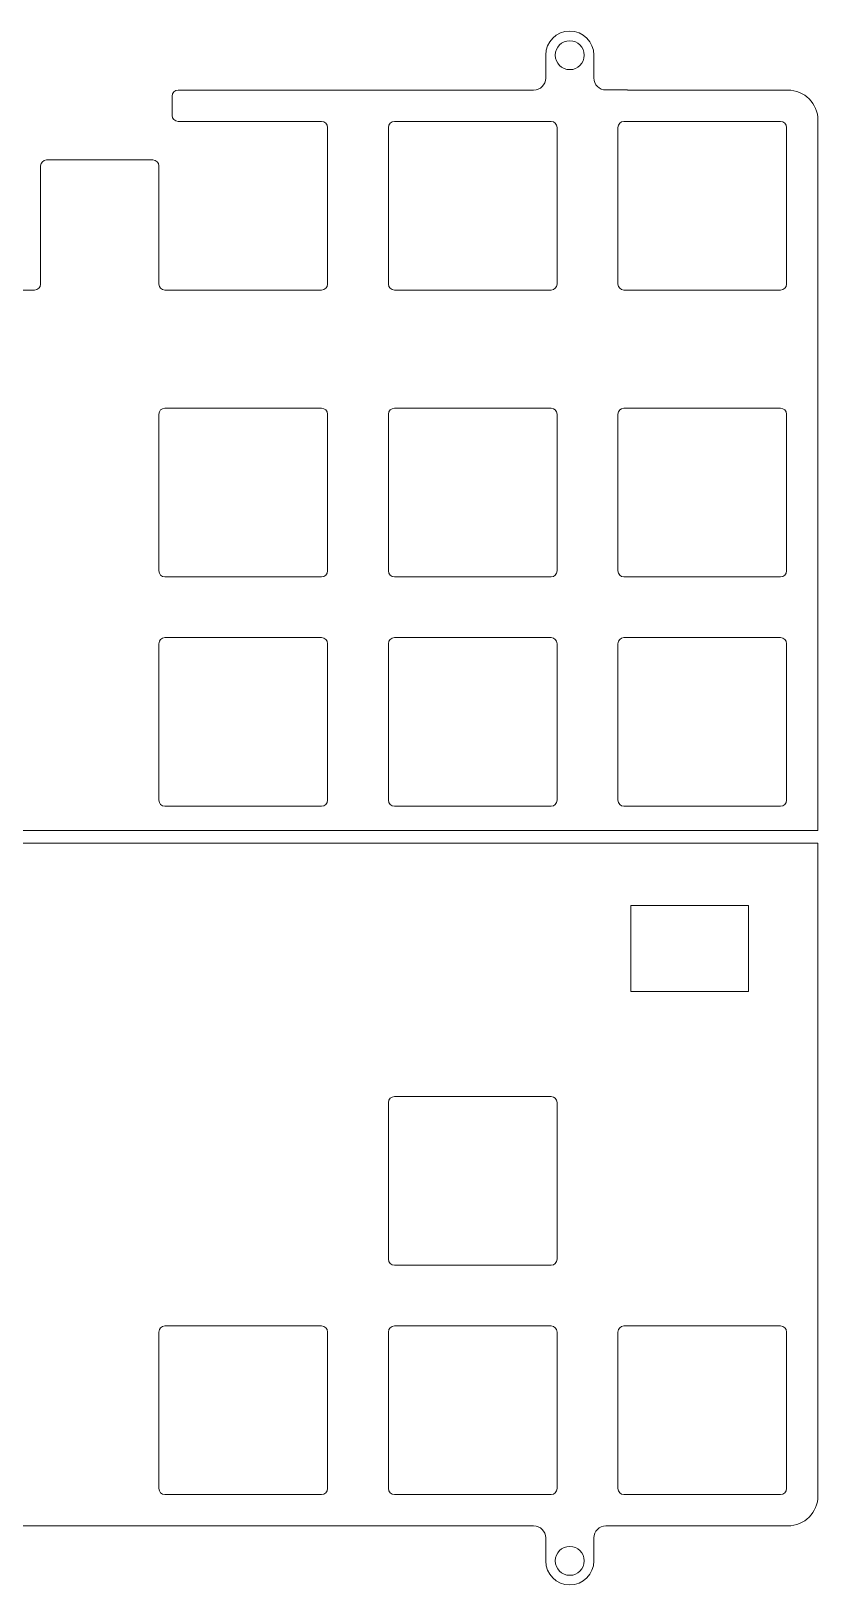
# Model space of a CAD drawing. Extents: x 132 to 480, y 367 to 496.
# Drawn here: x 414.6 to 479.9, y 366.7 to 495.7 of the extents above; entities that cross this region are included whole.
import ezdxf

# ---------------------------------------------------------------- set-up
doc = ezdxf.new("R2010")
doc.units = 0
doc.header["$MEASUREMENT"] = 0

# ---------------------------------------------------------------- blocks, each defined once
blk = doc.blocks.new('block 21')
at = {"color": 7, "lineweight": 9, "true_color": 0xffffff}
blk.add_lwpolyline([(382.31, 371.55), (456.31, 371.55)], dxfattribs=at)
blk = doc.blocks.new('block 22')
at = {"color": 7, "lineweight": 9, "true_color": 0xffffff}
blk.add_open_spline([(457.31, 370.55), (457.31, 371.1), (456.86, 371.55), (456.31, 371.55)], degree=3, dxfattribs=at)
blk = doc.blocks.new('block 23')
at = {"color": 7, "lineweight": 9, "true_color": 0xffffff}
blk.add_lwpolyline([(457.31, 370.55), (457.31, 368.65)], dxfattribs=at)
blk = doc.blocks.new('block 24')
at = {"color": 7, "lineweight": 9, "true_color": 0xffffff}
blk.add_open_spline([(457.31, 368.65), (457.31, 367.55), (458.2, 366.65), (459.31, 366.65), (460.41, 366.65), (461.31, 367.55), (461.31, 368.65)], degree=3, knots=[0, 0, 0, 0, 1, 1, 1, 2, 2, 2, 2], dxfattribs=at)
blk = doc.blocks.new('block 25')
at = {"color": 7, "lineweight": 9, "true_color": 0xffffff}
blk.add_lwpolyline([(461.31, 368.65), (461.31, 370.55)], dxfattribs=at)
blk = doc.blocks.new('block 26')
at = {"color": 7, "lineweight": 9, "true_color": 0xffffff}
blk.add_open_spline([(462.31, 371.55), (461.75, 371.55), (461.31, 371.1), (461.31, 370.55)], degree=3, dxfattribs=at)
blk = doc.blocks.new('block 27')
at = {"color": 7, "lineweight": 9, "true_color": 0xffffff}
blk.add_lwpolyline([(462.31, 371.55), (477.41, 371.55)], dxfattribs=at)
blk = doc.blocks.new('block 28')
at = {"color": 7, "lineweight": 9, "true_color": 0xffffff}
blk.add_open_spline([(479.91, 374.05), (479.91, 372.67), (478.79, 371.55), (477.41, 371.55)], degree=3, dxfattribs=at)
blk = doc.blocks.new('block 29')
at = {"color": 7, "lineweight": 9, "true_color": 0xffffff}
blk.add_lwpolyline([(479.91, 374.05), (479.91, 428.25)], dxfattribs=at)
blk = doc.blocks.new('block 30')
at = {"color": 7, "lineweight": 9, "true_color": 0xffffff}
blk.add_lwpolyline([(479.906175, 428.249615), (411.925575, 428.249615)], dxfattribs=at)
blk = doc.blocks.new('block 44')
at = {"color": 7, "lineweight": 9, "true_color": 0xffffff}
blk.add_open_spline([(476.81, 374.15), (477.08, 374.15), (477.31, 374.37), (477.31, 374.65)], degree=3, dxfattribs=at)
blk = doc.blocks.new('block 45')
at = {"color": 7, "lineweight": 9, "true_color": 0xffffff}
blk.add_lwpolyline([(476.81, 374.15), (463.81, 374.15)], dxfattribs=at)
blk = doc.blocks.new('block 46')
at = {"color": 7, "lineweight": 9, "true_color": 0xffffff}
blk.add_open_spline([(463.31, 374.65), (463.31, 374.37), (463.53, 374.15), (463.81, 374.15)], degree=3, dxfattribs=at)
blk = doc.blocks.new('block 47')
at = {"color": 7, "lineweight": 9, "true_color": 0xffffff}
blk.add_lwpolyline([(463.31, 374.65), (463.31, 387.65)], dxfattribs=at)
blk = doc.blocks.new('block 48')
at = {"color": 7, "lineweight": 9, "true_color": 0xffffff}
blk.add_open_spline([(463.81, 388.15), (463.53, 388.15), (463.31, 387.93), (463.31, 387.65)], degree=3, dxfattribs=at)
blk = doc.blocks.new('block 49')
at = {"color": 7, "lineweight": 9, "true_color": 0xffffff}
blk.add_lwpolyline([(463.81, 388.15), (476.81, 388.15)], dxfattribs=at)
blk = doc.blocks.new('block 50')
at = {"color": 7, "lineweight": 9, "true_color": 0xffffff}
blk.add_open_spline([(477.31, 387.65), (477.31, 387.93), (477.08, 388.15), (476.81, 388.15)], degree=3, dxfattribs=at)
blk = doc.blocks.new('block 51')
at = {"color": 7, "lineweight": 9, "true_color": 0xffffff}
blk.add_lwpolyline([(477.31, 387.65), (477.31, 374.65)], dxfattribs=at)
blk = doc.blocks.new('block 52')
at = {"color": 7, "lineweight": 9, "true_color": 0xffffff}
blk.add_open_spline([(457.76, 374.15), (458.03, 374.15), (458.26, 374.37), (458.26, 374.65)], degree=3, dxfattribs=at)
blk = doc.blocks.new('block 53')
at = {"color": 7, "lineweight": 9, "true_color": 0xffffff}
blk.add_lwpolyline([(457.76, 374.15), (444.76, 374.15)], dxfattribs=at)
blk = doc.blocks.new('block 54')
at = {"color": 7, "lineweight": 9, "true_color": 0xffffff}
blk.add_open_spline([(444.26, 374.65), (444.26, 374.37), (444.48, 374.15), (444.76, 374.15)], degree=3, dxfattribs=at)
blk = doc.blocks.new('block 55')
at = {"color": 7, "lineweight": 9, "true_color": 0xffffff}
blk.add_lwpolyline([(444.26, 374.65), (444.26, 387.65)], dxfattribs=at)
blk = doc.blocks.new('block 56')
at = {"color": 7, "lineweight": 9, "true_color": 0xffffff}
blk.add_open_spline([(444.76, 388.15), (444.48, 388.15), (444.26, 387.93), (444.26, 387.65)], degree=3, dxfattribs=at)
blk = doc.blocks.new('block 57')
at = {"color": 7, "lineweight": 9, "true_color": 0xffffff}
blk.add_lwpolyline([(444.76, 388.15), (457.76, 388.15)], dxfattribs=at)
blk = doc.blocks.new('block 58')
at = {"color": 7, "lineweight": 9, "true_color": 0xffffff}
blk.add_open_spline([(458.26, 387.65), (458.26, 387.93), (458.03, 388.15), (457.76, 388.15)], degree=3, dxfattribs=at)
blk = doc.blocks.new('block 59')
at = {"color": 7, "lineweight": 9, "true_color": 0xffffff}
blk.add_lwpolyline([(458.26, 387.65), (458.26, 374.65)], dxfattribs=at)
blk = doc.blocks.new('block 60')
at = {"color": 7, "lineweight": 9, "true_color": 0xffffff}
blk.add_open_spline([(438.71, 374.15), (438.98, 374.15), (439.21, 374.37), (439.21, 374.65)], degree=3, dxfattribs=at)
blk = doc.blocks.new('block 61')
at = {"color": 7, "lineweight": 9, "true_color": 0xffffff}
blk.add_lwpolyline([(438.71, 374.15), (425.71, 374.15)], dxfattribs=at)
blk = doc.blocks.new('block 62')
at = {"color": 7, "lineweight": 9, "true_color": 0xffffff}
blk.add_open_spline([(425.21, 374.65), (425.21, 374.37), (425.43, 374.15), (425.71, 374.15)], degree=3, dxfattribs=at)
blk = doc.blocks.new('block 63')
at = {"color": 7, "lineweight": 9, "true_color": 0xffffff}
blk.add_lwpolyline([(425.21, 374.65), (425.21, 387.65)], dxfattribs=at)
blk = doc.blocks.new('block 64')
at = {"color": 7, "lineweight": 9, "true_color": 0xffffff}
blk.add_open_spline([(425.71, 388.15), (425.43, 388.15), (425.21, 387.93), (425.21, 387.65)], degree=3, dxfattribs=at)
blk = doc.blocks.new('block 65')
at = {"color": 7, "lineweight": 9, "true_color": 0xffffff}
blk.add_lwpolyline([(425.71, 388.15), (438.71, 388.15)], dxfattribs=at)
blk = doc.blocks.new('block 66')
at = {"color": 7, "lineweight": 9, "true_color": 0xffffff}
blk.add_open_spline([(439.21, 387.65), (439.21, 387.93), (438.98, 388.15), (438.71, 388.15)], degree=3, dxfattribs=at)
blk = doc.blocks.new('block 67')
at = {"color": 7, "lineweight": 9, "true_color": 0xffffff}
blk.add_lwpolyline([(439.21, 387.65), (439.21, 374.65)], dxfattribs=at)
blk = doc.blocks.new('block 154')
at = {"color": 7, "lineweight": 9, "true_color": 0xffffff}
blk.add_open_spline([(457.76, 393.2), (458.03, 393.2), (458.26, 393.42), (458.26, 393.7)], degree=3, dxfattribs=at)
blk = doc.blocks.new('block 155')
at = {"color": 7, "lineweight": 9, "true_color": 0xffffff}
blk.add_lwpolyline([(457.76, 393.2), (444.76, 393.2)], dxfattribs=at)
blk = doc.blocks.new('block 156')
at = {"color": 7, "lineweight": 9, "true_color": 0xffffff}
blk.add_open_spline([(444.26, 393.7), (444.26, 393.42), (444.48, 393.2), (444.76, 393.2)], degree=3, dxfattribs=at)
blk = doc.blocks.new('block 157')
at = {"color": 7, "lineweight": 9, "true_color": 0xffffff}
blk.add_lwpolyline([(444.26, 393.7), (444.26, 406.7)], dxfattribs=at)
blk = doc.blocks.new('block 158')
at = {"color": 7, "lineweight": 9, "true_color": 0xffffff}
blk.add_open_spline([(444.76, 407.2), (444.48, 407.2), (444.26, 406.98), (444.26, 406.7)], degree=3, dxfattribs=at)
blk = doc.blocks.new('block 159')
at = {"color": 7, "lineweight": 9, "true_color": 0xffffff}
blk.add_lwpolyline([(444.76, 407.2), (457.76, 407.2)], dxfattribs=at)
blk = doc.blocks.new('block 160')
at = {"color": 7, "lineweight": 9, "true_color": 0xffffff}
blk.add_open_spline([(458.26, 406.7), (458.26, 406.98), (458.03, 407.2), (457.76, 407.2)], degree=3, dxfattribs=at)
blk = doc.blocks.new('block 161')
at = {"color": 7, "lineweight": 9, "true_color": 0xffffff}
blk.add_lwpolyline([(458.26, 406.7), (458.26, 393.7)], dxfattribs=at)
blk = doc.blocks.new('block 394')
at = {"color": 7, "lineweight": 9, "true_color": 0xffffff}
blk.add_lwpolyline([(464.39, 423.05), (464.39, 415.93), (474.14, 415.93), (474.14, 423.05), (464.39, 423.05)], dxfattribs=at)
blk = doc.blocks.new('block 398')
at = {"color": 7, "lineweight": 9, "true_color": 0xffffff}
blk.add_open_spline([(458.11, 368.65), (458.11, 369.31), (458.64, 369.85), (459.31, 369.85), (459.97, 369.85), (460.51, 369.31), (460.51, 368.65), (460.51, 367.99), (459.97, 367.45), (459.31, 367.45), (458.64, 367.45), (458.11, 367.99), (458.11, 368.65), (458.11, 368.65), (458.11, 368.65), (458.11, 368.65)], degree=3, knots=[0, 0, 0, 0, 1, 1, 1, 2, 2, 2, 3, 3, 3, 4, 4, 4, 5, 5, 5, 5], dxfattribs=at)
blk = doc.blocks.new('block 399')
at = {"color": 7, "lineweight": 9, "true_color": 0xffffff}
blk.add_lwpolyline([(477.41, 490.76), (464.09, 490.76)], dxfattribs=at)
blk = doc.blocks.new('block 400')
at = {"color": 7, "lineweight": 9, "true_color": 0xffffff}
blk.add_lwpolyline([(464.09, 490.76), (464.09, 490.77)], dxfattribs=at)
blk = doc.blocks.new('block 401')
at = {"color": 7, "lineweight": 9, "true_color": 0xffffff}
blk.add_lwpolyline([(464.09, 490.77), (462.31, 490.77)], dxfattribs=at)
blk = doc.blocks.new('block 402')
at = {"color": 7, "lineweight": 9, "true_color": 0xffffff}
blk.add_open_spline([(461.31, 491.77), (461.31, 491.22), (461.75, 490.77), (462.31, 490.77)], degree=3, dxfattribs=at)
blk = doc.blocks.new('block 403')
at = {"color": 7, "lineweight": 9, "true_color": 0xffffff}
blk.add_lwpolyline([(461.31, 491.77), (461.31, 493.66)], dxfattribs=at)
blk = doc.blocks.new('block 404')
at = {"color": 7, "lineweight": 9, "true_color": 0xffffff}
blk.add_open_spline([(461.31, 493.66), (461.31, 494.77), (460.41, 495.66), (459.31, 495.66), (458.2, 495.66), (457.31, 494.77), (457.31, 493.66)], degree=3, knots=[0, 0, 0, 0, 1, 1, 1, 2, 2, 2, 2], dxfattribs=at)
blk = doc.blocks.new('block 405')
at = {"color": 7, "lineweight": 9, "true_color": 0xffffff}
blk.add_lwpolyline([(457.31, 493.66), (457.31, 491.76)], dxfattribs=at)
blk = doc.blocks.new('block 406')
at = {"color": 7, "lineweight": 9, "true_color": 0xffffff}
blk.add_open_spline([(456.31, 490.76), (456.86, 490.76), (457.31, 491.21), (457.31, 491.76)], degree=3, dxfattribs=at)
blk = doc.blocks.new('block 407')
at = {"color": 7, "lineweight": 9, "true_color": 0xffffff}
blk.add_lwpolyline([(456.31, 490.76), (426.8, 490.76)], dxfattribs=at)
blk = doc.blocks.new('block 408')
at = {"color": 7, "lineweight": 9, "true_color": 0xffffff}
blk.add_open_spline([(426.3, 490.26), (426.3, 490.54), (426.52, 490.76), (426.8, 490.76)], degree=3, dxfattribs=at)
blk = doc.blocks.new('block 409')
at = {"color": 7, "lineweight": 9, "true_color": 0xffffff}
blk.add_lwpolyline([(426.3, 490.26), (426.3, 488.66)], dxfattribs=at)
blk = doc.blocks.new('block 410')
at = {"color": 7, "lineweight": 9, "true_color": 0xffffff}
blk.add_open_spline([(426.8, 488.16), (426.52, 488.16), (426.3, 488.39), (426.3, 488.66)], degree=3, dxfattribs=at)
blk = doc.blocks.new('block 411')
at = {"color": 7, "lineweight": 9, "true_color": 0xffffff}
blk.add_lwpolyline([(426.8, 488.16), (438.71, 488.16)], dxfattribs=at)
blk = doc.blocks.new('block 412')
at = {"color": 7, "lineweight": 9, "true_color": 0xffffff}
blk.add_open_spline([(439.21, 487.66), (439.21, 487.94), (438.98, 488.16), (438.71, 488.16)], degree=3, dxfattribs=at)
blk = doc.blocks.new('block 413')
at = {"color": 7, "lineweight": 9, "true_color": 0xffffff}
blk.add_lwpolyline([(439.21, 487.66), (439.21, 474.66)], dxfattribs=at)
blk = doc.blocks.new('block 414')
at = {"color": 7, "lineweight": 9, "true_color": 0xffffff}
blk.add_open_spline([(438.71, 474.16), (438.98, 474.16), (439.21, 474.39), (439.21, 474.66)], degree=3, dxfattribs=at)
blk = doc.blocks.new('block 415')
at = {"color": 7, "lineweight": 9, "true_color": 0xffffff}
blk.add_lwpolyline([(438.71, 474.16), (425.71, 474.16)], dxfattribs=at)
blk = doc.blocks.new('block 416')
at = {"color": 7, "lineweight": 9, "true_color": 0xffffff}
blk.add_open_spline([(425.21, 474.66), (425.21, 474.39), (425.43, 474.16), (425.71, 474.16)], degree=3, dxfattribs=at)
blk = doc.blocks.new('block 417')
at = {"color": 7, "lineweight": 9, "true_color": 0xffffff}
blk.add_lwpolyline([(425.21, 474.66), (425.21, 484.46)], dxfattribs=at)
blk = doc.blocks.new('block 418')
at = {"color": 7, "lineweight": 9, "true_color": 0xffffff}
blk.add_open_spline([(424.71, 484.96), (424.98, 484.96), (425.21, 484.74), (425.21, 484.46)], degree=3, dxfattribs=at)
blk = doc.blocks.new('block 419')
at = {"color": 7, "lineweight": 9, "true_color": 0xffffff}
blk.add_lwpolyline([(424.71, 484.96), (415.89, 484.96)], dxfattribs=at)
blk = doc.blocks.new('block 420')
at = {"color": 7, "lineweight": 9, "true_color": 0xffffff}
blk.add_open_spline([(415.39, 484.46), (415.39, 484.74), (415.62, 484.96), (415.89, 484.96)], degree=3, dxfattribs=at)
blk = doc.blocks.new('block 421')
at = {"color": 7, "lineweight": 9, "true_color": 0xffffff}
blk.add_lwpolyline([(415.39, 484.46), (415.39, 474.66)], dxfattribs=at)
blk = doc.blocks.new('block 422')
at = {"color": 7, "lineweight": 9, "true_color": 0xffffff}
blk.add_open_spline([(414.89, 474.16), (415.17, 474.16), (415.39, 474.39), (415.39, 474.66)], degree=3, dxfattribs=at)
blk = doc.blocks.new('block 423')
at = {"color": 7, "lineweight": 9, "true_color": 0xffffff}
blk.add_lwpolyline([(414.89, 474.16), (401.89, 474.16)], dxfattribs=at)
blk = doc.blocks.new('block 452')
at = {"color": 7, "lineweight": 9, "true_color": 0xffffff}
blk.add_lwpolyline([(132.09, 429.3), (479.91, 429.3)], dxfattribs=at)
blk = doc.blocks.new('block 453')
at = {"color": 7, "lineweight": 9, "true_color": 0xffffff}
blk.add_lwpolyline([(479.91, 429.3), (479.91, 488.26)], dxfattribs=at)
blk = doc.blocks.new('block 454')
at = {"color": 7, "lineweight": 9, "true_color": 0xffffff}
blk.add_open_spline([(477.41, 490.76), (478.79, 490.76), (479.91, 489.64), (479.91, 488.26)], degree=3, dxfattribs=at)
blk = doc.blocks.new('block 551')
at = {"color": 7, "lineweight": 9, "true_color": 0xffffff}
blk.add_open_spline([(457.76, 474.16), (458.03, 474.16), (458.26, 474.39), (458.26, 474.66)], degree=3, dxfattribs=at)
blk = doc.blocks.new('block 552')
at = {"color": 7, "lineweight": 9, "true_color": 0xffffff}
blk.add_lwpolyline([(457.76, 474.16), (444.76, 474.16)], dxfattribs=at)
blk = doc.blocks.new('block 553')
at = {"color": 7, "lineweight": 9, "true_color": 0xffffff}
blk.add_open_spline([(444.26, 474.66), (444.26, 474.39), (444.48, 474.16), (444.76, 474.16)], degree=3, dxfattribs=at)
blk = doc.blocks.new('block 554')
at = {"color": 7, "lineweight": 9, "true_color": 0xffffff}
blk.add_lwpolyline([(444.26, 474.66), (444.26, 487.66)], dxfattribs=at)
blk = doc.blocks.new('block 555')
at = {"color": 7, "lineweight": 9, "true_color": 0xffffff}
blk.add_open_spline([(444.76, 488.16), (444.48, 488.16), (444.26, 487.94), (444.26, 487.66)], degree=3, dxfattribs=at)
blk = doc.blocks.new('block 556')
at = {"color": 7, "lineweight": 9, "true_color": 0xffffff}
blk.add_lwpolyline([(444.76, 488.16), (457.76, 488.16)], dxfattribs=at)
blk = doc.blocks.new('block 557')
at = {"color": 7, "lineweight": 9, "true_color": 0xffffff}
blk.add_open_spline([(458.26, 487.66), (458.26, 487.94), (458.03, 488.16), (457.76, 488.16)], degree=3, dxfattribs=at)
blk = doc.blocks.new('block 558')
at = {"color": 7, "lineweight": 9, "true_color": 0xffffff}
blk.add_lwpolyline([(458.26, 487.66), (458.26, 474.66)], dxfattribs=at)
blk = doc.blocks.new('block 559')
at = {"color": 7, "lineweight": 9, "true_color": 0xffffff}
blk.add_open_spline([(476.81, 474.16), (477.08, 474.16), (477.31, 474.39), (477.31, 474.66)], degree=3, dxfattribs=at)
blk = doc.blocks.new('block 560')
at = {"color": 7, "lineweight": 9, "true_color": 0xffffff}
blk.add_lwpolyline([(476.81, 474.16), (463.81, 474.16)], dxfattribs=at)
blk = doc.blocks.new('block 561')
at = {"color": 7, "lineweight": 9, "true_color": 0xffffff}
blk.add_open_spline([(463.31, 474.66), (463.31, 474.39), (463.53, 474.16), (463.81, 474.16)], degree=3, dxfattribs=at)
blk = doc.blocks.new('block 562')
at = {"color": 7, "lineweight": 9, "true_color": 0xffffff}
blk.add_lwpolyline([(463.31, 474.66), (463.31, 487.66)], dxfattribs=at)
blk = doc.blocks.new('block 563')
at = {"color": 7, "lineweight": 9, "true_color": 0xffffff}
blk.add_open_spline([(463.81, 488.16), (463.53, 488.16), (463.31, 487.94), (463.31, 487.66)], degree=3, dxfattribs=at)
blk = doc.blocks.new('block 564')
at = {"color": 7, "lineweight": 9, "true_color": 0xffffff}
blk.add_lwpolyline([(463.81, 488.16), (476.81, 488.16)], dxfattribs=at)
blk = doc.blocks.new('block 565')
at = {"color": 7, "lineweight": 9, "true_color": 0xffffff}
blk.add_open_spline([(477.31, 487.66), (477.31, 487.94), (477.08, 488.16), (476.81, 488.16)], degree=3, dxfattribs=at)
blk = doc.blocks.new('block 566')
at = {"color": 7, "lineweight": 9, "true_color": 0xffffff}
blk.add_lwpolyline([(477.31, 487.66), (477.31, 474.66)], dxfattribs=at)
blk = doc.blocks.new('block 695')
at = {"color": 7, "lineweight": 9, "true_color": 0xffffff}
blk.add_open_spline([(438.71, 450.35), (438.98, 450.35), (439.21, 450.57), (439.21, 450.85)], degree=3, dxfattribs=at)
blk = doc.blocks.new('block 696')
at = {"color": 7, "lineweight": 9, "true_color": 0xffffff}
blk.add_lwpolyline([(438.71, 450.35), (425.71, 450.35)], dxfattribs=at)
blk = doc.blocks.new('block 697')
at = {"color": 7, "lineweight": 9, "true_color": 0xffffff}
blk.add_open_spline([(425.21, 450.85), (425.21, 450.57), (425.43, 450.35), (425.71, 450.35)], degree=3, dxfattribs=at)
blk = doc.blocks.new('block 698')
at = {"color": 7, "lineweight": 9, "true_color": 0xffffff}
blk.add_lwpolyline([(425.21, 450.85), (425.21, 463.85)], dxfattribs=at)
blk = doc.blocks.new('block 699')
at = {"color": 7, "lineweight": 9, "true_color": 0xffffff}
blk.add_open_spline([(425.71, 464.35), (425.43, 464.35), (425.21, 464.13), (425.21, 463.85)], degree=3, dxfattribs=at)
blk = doc.blocks.new('block 700')
at = {"color": 7, "lineweight": 9, "true_color": 0xffffff}
blk.add_lwpolyline([(425.71, 464.35), (438.71, 464.35)], dxfattribs=at)
blk = doc.blocks.new('block 701')
at = {"color": 7, "lineweight": 9, "true_color": 0xffffff}
blk.add_open_spline([(439.21, 463.85), (439.21, 464.13), (438.98, 464.35), (438.71, 464.35)], degree=3, dxfattribs=at)
blk = doc.blocks.new('block 702')
at = {"color": 7, "lineweight": 9, "true_color": 0xffffff}
blk.add_lwpolyline([(439.21, 463.85), (439.21, 450.85)], dxfattribs=at)
blk = doc.blocks.new('block 703')
at = {"color": 7, "lineweight": 9, "true_color": 0xffffff}
blk.add_open_spline([(457.76, 450.35), (458.03, 450.35), (458.26, 450.57), (458.26, 450.85)], degree=3, dxfattribs=at)
blk = doc.blocks.new('block 704')
at = {"color": 7, "lineweight": 9, "true_color": 0xffffff}
blk.add_lwpolyline([(457.76, 450.35), (444.76, 450.35)], dxfattribs=at)
blk = doc.blocks.new('block 705')
at = {"color": 7, "lineweight": 9, "true_color": 0xffffff}
blk.add_open_spline([(444.26, 450.85), (444.26, 450.57), (444.48, 450.35), (444.76, 450.35)], degree=3, dxfattribs=at)
blk = doc.blocks.new('block 706')
at = {"color": 7, "lineweight": 9, "true_color": 0xffffff}
blk.add_lwpolyline([(444.26, 450.85), (444.26, 463.85)], dxfattribs=at)
blk = doc.blocks.new('block 707')
at = {"color": 7, "lineweight": 9, "true_color": 0xffffff}
blk.add_open_spline([(444.76, 464.35), (444.48, 464.35), (444.26, 464.13), (444.26, 463.85)], degree=3, dxfattribs=at)
blk = doc.blocks.new('block 708')
at = {"color": 7, "lineweight": 9, "true_color": 0xffffff}
blk.add_lwpolyline([(444.76, 464.35), (457.76, 464.35)], dxfattribs=at)
blk = doc.blocks.new('block 709')
at = {"color": 7, "lineweight": 9, "true_color": 0xffffff}
blk.add_open_spline([(458.26, 463.85), (458.26, 464.13), (458.03, 464.35), (457.76, 464.35)], degree=3, dxfattribs=at)
blk = doc.blocks.new('block 710')
at = {"color": 7, "lineweight": 9, "true_color": 0xffffff}
blk.add_lwpolyline([(458.26, 463.85), (458.26, 450.85)], dxfattribs=at)
blk = doc.blocks.new('block 711')
at = {"color": 7, "lineweight": 9, "true_color": 0xffffff}
blk.add_open_spline([(476.81, 450.35), (477.08, 450.35), (477.31, 450.57), (477.31, 450.85)], degree=3, dxfattribs=at)
blk = doc.blocks.new('block 712')
at = {"color": 7, "lineweight": 9, "true_color": 0xffffff}
blk.add_lwpolyline([(476.81, 450.35), (463.81, 450.35)], dxfattribs=at)
blk = doc.blocks.new('block 713')
at = {"color": 7, "lineweight": 9, "true_color": 0xffffff}
blk.add_open_spline([(463.31, 450.85), (463.31, 450.57), (463.53, 450.35), (463.81, 450.35)], degree=3, dxfattribs=at)
blk = doc.blocks.new('block 714')
at = {"color": 7, "lineweight": 9, "true_color": 0xffffff}
blk.add_lwpolyline([(463.31, 450.85), (463.31, 463.85)], dxfattribs=at)
blk = doc.blocks.new('block 715')
at = {"color": 7, "lineweight": 9, "true_color": 0xffffff}
blk.add_open_spline([(463.81, 464.35), (463.53, 464.35), (463.31, 464.13), (463.31, 463.85)], degree=3, dxfattribs=at)
blk = doc.blocks.new('block 716')
at = {"color": 7, "lineweight": 9, "true_color": 0xffffff}
blk.add_lwpolyline([(463.81, 464.35), (476.81, 464.35)], dxfattribs=at)
blk = doc.blocks.new('block 717')
at = {"color": 7, "lineweight": 9, "true_color": 0xffffff}
blk.add_open_spline([(477.31, 463.85), (477.31, 464.13), (477.08, 464.35), (476.81, 464.35)], degree=3, dxfattribs=at)
blk = doc.blocks.new('block 718')
at = {"color": 7, "lineweight": 9, "true_color": 0xffffff}
blk.add_lwpolyline([(477.31, 463.85), (477.31, 450.85)], dxfattribs=at)
blk = doc.blocks.new('block 831')
at = {"color": 7, "lineweight": 9, "true_color": 0xffffff}
blk.add_open_spline([(438.71, 431.3), (438.98, 431.3), (439.21, 431.52), (439.21, 431.8)], degree=3, dxfattribs=at)
blk = doc.blocks.new('block 832')
at = {"color": 7, "lineweight": 9, "true_color": 0xffffff}
blk.add_lwpolyline([(438.71, 431.3), (425.71, 431.3)], dxfattribs=at)
blk = doc.blocks.new('block 833')
at = {"color": 7, "lineweight": 9, "true_color": 0xffffff}
blk.add_open_spline([(425.21, 431.8), (425.21, 431.52), (425.43, 431.3), (425.71, 431.3)], degree=3, dxfattribs=at)
blk = doc.blocks.new('block 834')
at = {"color": 7, "lineweight": 9, "true_color": 0xffffff}
blk.add_lwpolyline([(425.21, 431.8), (425.21, 444.8)], dxfattribs=at)
blk = doc.blocks.new('block 835')
at = {"color": 7, "lineweight": 9, "true_color": 0xffffff}
blk.add_open_spline([(425.71, 445.3), (425.43, 445.3), (425.21, 445.08), (425.21, 444.8)], degree=3, dxfattribs=at)
blk = doc.blocks.new('block 836')
at = {"color": 7, "lineweight": 9, "true_color": 0xffffff}
blk.add_lwpolyline([(425.71, 445.3), (438.71, 445.3)], dxfattribs=at)
blk = doc.blocks.new('block 837')
at = {"color": 7, "lineweight": 9, "true_color": 0xffffff}
blk.add_open_spline([(439.21, 444.8), (439.21, 445.08), (438.98, 445.3), (438.71, 445.3)], degree=3, dxfattribs=at)
blk = doc.blocks.new('block 838')
at = {"color": 7, "lineweight": 9, "true_color": 0xffffff}
blk.add_lwpolyline([(439.21, 444.8), (439.21, 431.8)], dxfattribs=at)
blk = doc.blocks.new('block 839')
at = {"color": 7, "lineweight": 9, "true_color": 0xffffff}
blk.add_open_spline([(457.76, 431.3), (458.03, 431.3), (458.26, 431.52), (458.26, 431.8)], degree=3, dxfattribs=at)
blk = doc.blocks.new('block 840')
at = {"color": 7, "lineweight": 9, "true_color": 0xffffff}
blk.add_lwpolyline([(457.76, 431.3), (444.76, 431.3)], dxfattribs=at)
blk = doc.blocks.new('block 841')
at = {"color": 7, "lineweight": 9, "true_color": 0xffffff}
blk.add_open_spline([(444.26, 431.8), (444.26, 431.52), (444.48, 431.3), (444.76, 431.3)], degree=3, dxfattribs=at)
blk = doc.blocks.new('block 842')
at = {"color": 7, "lineweight": 9, "true_color": 0xffffff}
blk.add_lwpolyline([(444.26, 431.8), (444.26, 444.8)], dxfattribs=at)
blk = doc.blocks.new('block 843')
at = {"color": 7, "lineweight": 9, "true_color": 0xffffff}
blk.add_open_spline([(444.76, 445.3), (444.48, 445.3), (444.26, 445.08), (444.26, 444.8)], degree=3, dxfattribs=at)
blk = doc.blocks.new('block 844')
at = {"color": 7, "lineweight": 9, "true_color": 0xffffff}
blk.add_lwpolyline([(444.76, 445.3), (457.76, 445.3)], dxfattribs=at)
blk = doc.blocks.new('block 845')
at = {"color": 7, "lineweight": 9, "true_color": 0xffffff}
blk.add_open_spline([(458.26, 444.8), (458.26, 445.08), (458.03, 445.3), (457.76, 445.3)], degree=3, dxfattribs=at)
blk = doc.blocks.new('block 846')
at = {"color": 7, "lineweight": 9, "true_color": 0xffffff}
blk.add_lwpolyline([(458.26, 444.8), (458.26, 431.8)], dxfattribs=at)
blk = doc.blocks.new('block 847')
at = {"color": 7, "lineweight": 9, "true_color": 0xffffff}
blk.add_open_spline([(476.81, 431.3), (477.08, 431.3), (477.31, 431.52), (477.31, 431.8)], degree=3, dxfattribs=at)
blk = doc.blocks.new('block 848')
at = {"color": 7, "lineweight": 9, "true_color": 0xffffff}
blk.add_lwpolyline([(476.81, 431.3), (463.81, 431.3)], dxfattribs=at)
blk = doc.blocks.new('block 849')
at = {"color": 7, "lineweight": 9, "true_color": 0xffffff}
blk.add_open_spline([(463.31, 431.8), (463.31, 431.52), (463.53, 431.3), (463.81, 431.3)], degree=3, dxfattribs=at)
blk = doc.blocks.new('block 850')
at = {"color": 7, "lineweight": 9, "true_color": 0xffffff}
blk.add_lwpolyline([(463.31, 431.8), (463.31, 444.8)], dxfattribs=at)
blk = doc.blocks.new('block 851')
at = {"color": 7, "lineweight": 9, "true_color": 0xffffff}
blk.add_open_spline([(463.81, 445.3), (463.53, 445.3), (463.31, 445.08), (463.31, 444.8)], degree=3, dxfattribs=at)
blk = doc.blocks.new('block 852')
at = {"color": 7, "lineweight": 9, "true_color": 0xffffff}
blk.add_lwpolyline([(463.81, 445.3), (476.81, 445.3)], dxfattribs=at)
blk = doc.blocks.new('block 853')
at = {"color": 7, "lineweight": 9, "true_color": 0xffffff}
blk.add_open_spline([(477.31, 444.8), (477.31, 445.08), (477.08, 445.3), (476.81, 445.3)], degree=3, dxfattribs=at)
blk = doc.blocks.new('block 854')
at = {"color": 7, "lineweight": 9, "true_color": 0xffffff}
blk.add_lwpolyline([(477.31, 444.8), (477.31, 431.8)], dxfattribs=at)
blk = doc.blocks.new('block 858')
at = {"color": 7, "lineweight": 9, "true_color": 0xffffff}
blk.add_open_spline([(458.11, 493.66), (458.11, 494.32), (458.64, 494.86), (459.31, 494.86), (459.97, 494.86), (460.51, 494.32), (460.51, 493.66), (460.51, 493), (459.97, 492.46), (459.31, 492.46), (458.64, 492.46), (458.11, 493), (458.11, 493.66), (458.11, 493.66), (458.11, 493.66), (458.11, 493.66)], degree=3, knots=[0, 0, 0, 0, 1, 1, 1, 2, 2, 2, 3, 3, 3, 4, 4, 4, 5, 5, 5, 5], dxfattribs=at)

msp = doc.modelspace()

# ---------------------------------------------------------------- block references
for name in ['block 404', 'block 858', 'block 405', 'block 403', 'block 406', 'block 402', 'block 408', 'block 409', 'block 407', 'block 401', 'block 400', 'block 399', 'block 454', 'block 410', 'block 411', 'block 412', 'block 413', 'block 555', 'block 554', 'block 556', 'block 557', 'block 558', 'block 563', 'block 562', 'block 564', 'block 565', 'block 566', 'block 453', 'block 420', 'block 421', 'block 419', 'block 418', 'block 417', 'block 423', 'block 422', 'block 416', 'block 415', 'block 414', 'block 553', 'block 552', 'block 551', 'block 561', 'block 560', 'block 559', 'block 699', 'block 698', 'block 700', 'block 701', 'block 702', 'block 707', 'block 706', 'block 708', 'block 709', 'block 710', 'block 715', 'block 714', 'block 716', 'block 717', 'block 718', 'block 697', 'block 696', 'block 695', 'block 705', 'block 704', 'block 703', 'block 713', 'block 712', 'block 711', 'block 835', 'block 836', 'block 837', 'block 843', 'block 844', 'block 845', 'block 851', 'block 852', 'block 853', 'block 834', 'block 838', 'block 842', 'block 846', 'block 850', 'block 854', 'block 833', 'block 832', 'block 831', 'block 841', 'block 840', 'block 839', 'block 849', 'block 848', 'block 847', 'block 452', 'block 30', 'block 29', 'block 394', 'block 158', 'block 157', 'block 159', 'block 160', 'block 161', 'block 156', 'block 154', 'block 155', 'block 64', 'block 63', 'block 65', 'block 66', 'block 67', 'block 56', 'block 55', 'block 57', 'block 58', 'block 59', 'block 48', 'block 47', 'block 49', 'block 50', 'block 51', 'block 62', 'block 61', 'block 60', 'block 54', 'block 53', 'block 52', 'block 46', 'block 45', 'block 44', 'block 28', 'block 21', 'block 22', 'block 23', 'block 26', 'block 25', 'block 27', 'block 398', 'block 24']:
    msp.add_blockref(name, (0, 0))

doc.saveas('drawing.dxf')
